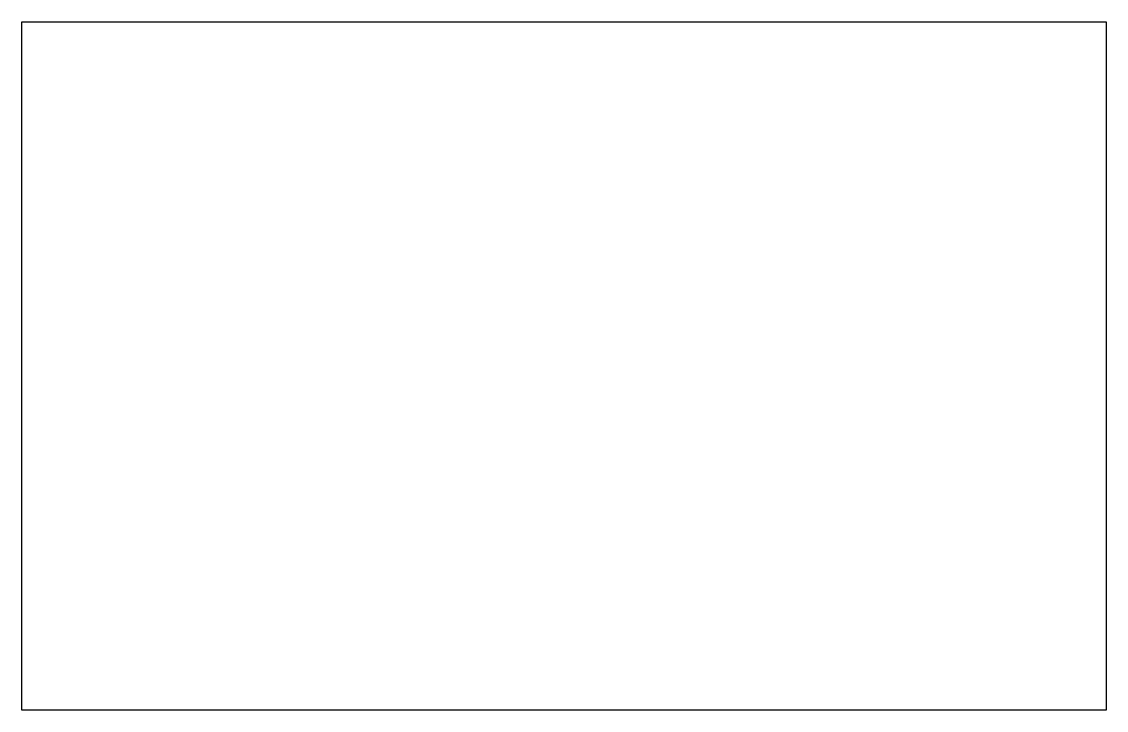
# Model space of a CAD drawing. Extents: x 18 to 3438, y 66 to 2238.
import ezdxf

# ---------------------------------------------------------------- set-up
doc = ezdxf.new("R2010")
doc.units = 0
doc.header["$LTSCALE"] = 96
doc.header["$MEASUREMENT"] = 0
doc.layers.get('0').update_dxf_attribs({"linetype": 'CONTINUOUS'})
doc.layers.get('DEFPOINTS').update_dxf_attribs({"linetype": 'CONTINUOUS'})

msp = doc.modelspace()

# ---------------------------------------------------------------- linework, layer by layer
at = {"linetype": 'CONTINUOUS'}
msp.add_line((18, 2238), (3438, 2238), dxfattribs=at)
at = {"layer": 'DEFPOINTS', "linetype": 'CONTINUOUS'}
for p, q in [((18, 66), (18, 2238)), ((3438, 2238), (3438, 66)), ((3438, 66), (18, 66))]:
    msp.add_line(p, q, dxfattribs=at)

doc.saveas('drawing.dxf')
